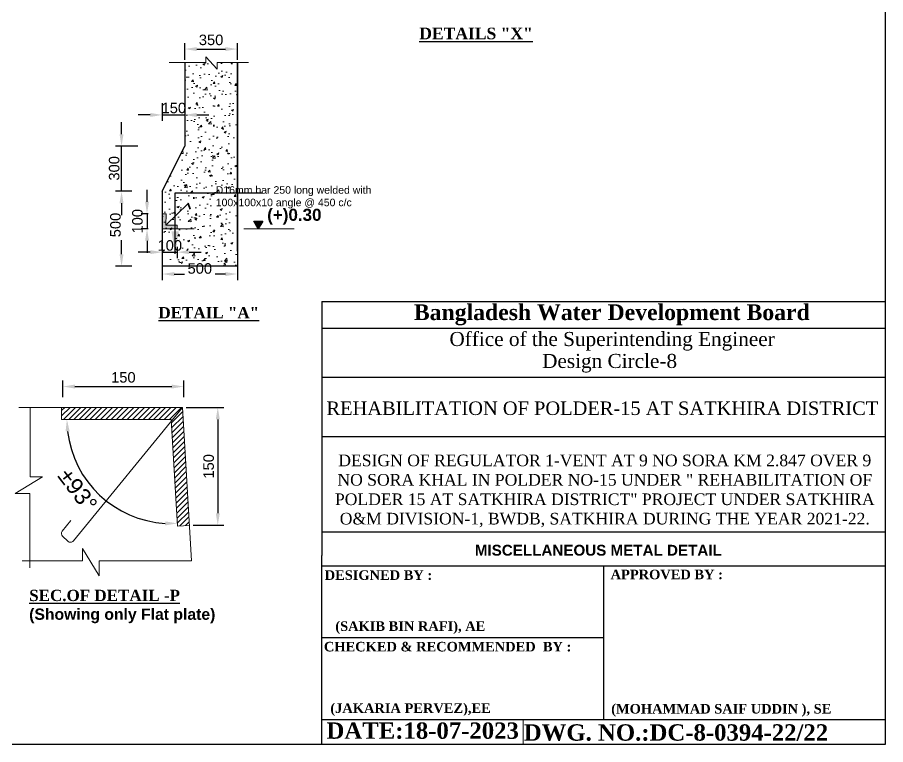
# Model space of a CAD drawing. Extents: x -426260 to 2055400, y -4304674 to -305611.
# Drawn here: x 1301616 to 1313179, y -1919629 to -1909937 of the extents above; entities that cross this region are included whole.
import ezdxf

# ---------------------------------------------------------------- set-up
doc = ezdxf.new("R2010")
doc.units = 0
doc.header["$LTSCALE"] = 300
doc.header["$MEASUREMENT"] = 0
doc.header["$PDMODE"] = 3
doc.layers.get('0').update_dxf_attribs({"linetype": 'CONTINUOUS'})
doc.layers.get('DEFPOINTS').update_dxf_attribs({"linetype": 'CONTINUOUS'})
for name, color, linetype, lineweight in [('Dim', 7, 'CONTINUOUS', 9), ('Grid Line_Outer', 7, 'CONTINUOUS', 5), ('HATCH', 252, 'CONTINUOUS', 5)]:
    doc.layers.add(name, color=color, linetype=linetype, lineweight=lineweight)
doc.layers.add('LINE', color=7, linetype='CONTINUOUS')
doc.layers.add('TEXT', color=10, linetype='CONTINUOUS')
doc.styles.add('Arial', font='arial.ttf')
doc.styles.add('DIM', font='isocp3.shx')
doc.dimstyles.new('dim_150', dxfattribs={"dimtxt": 300, "dimasz": 300, "dimexe": 300, "dimexo": 100, "dimgap": 100, "dimtad": 1, "dimdec": 0, "dimzin": 0, "dimdsep": 46, "dimtxsty": 'DIM', "dimcen": 150, "dimclrd": 5, "dimclre": 5, "dimclrt": 7, "dimadec": 0, "dimazin": 0, "dimtfac": 1, "dimtdec": 0, "dimtmove": 0, "dimatfit": 3, "dimfxl": 20, "dimtolj": 1, "dimtzin": 0, "dimarcsym": 0})
doc.dimstyles.new('dim_80', dxfattribs={"dimtxt": 160, "dimasz": 160, "dimexe": 80, "dimexo": 40, "dimgap": 50, "dimtad": 1, "dimdec": 0, "dimzin": 0, "dimdsep": 46, "dimtxsty": 'DIM', "dimcen": 0.09, "dimclrd": 5, "dimclre": 5, "dimclrt": 7, "dimadec": 0, "dimazin": 0, "dimtfac": 1, "dimtdec": 0, "dimtmove": 0, "dimatfit": 3, "dimfxl": 1, "dimtolj": 1, "dimtzin": 0, "dimarcsym": 0})

# ---------------------------------------------------------------- blocks, each defined once
blk = doc.blocks.new('*D823')
at = {"layer": 'DEFPOINTS', "color": 0, "ltscale": 500, "transparency": 16777216}
for p in [(1303846, -1911037), (1303546, -1911042), (1303846, -1911237)]:
    blk.add_point(p, dxfattribs=at)
at = {"layer": 'Dim', "color": 5, "lineweight": -2, "ltscale": 500, "transparency": 16777216}
for p, q in [((1303546, -1911082), (1303546, -1911317)), ((1303846, -1911077), (1303846, -1911317)), ((1303386, -1911237), (1303226, -1911237)), ((1303546, -1911237), (1303846, -1911237)), ((1304006, -1911237), (1304166, -1911237))]:
    blk.add_line(p, q, dxfattribs=at)
at = {"layer": 'Dim', "color": 5, "ltscale": 500, "transparency": 16777216}
for points in [[(1303386, -1911210), (1303386, -1911264), (1303546, -1911237)], [(1304006, -1911210), (1304006, -1911264), (1303846, -1911237)]]:
    blk.add_solid(points, dxfattribs=at)
at = {"layer": 'Dim', "color": 7, "ltscale": 500, "transparency": 16777216, "insert": (1303700, -1911145), "char_height": 140, "attachment_point": 5, "style": 'Arial'}
blk.add_mtext('\\A1;150', dxfattribs=at)
blk = doc.blocks.new('*D824')
at = {"layer": 'DEFPOINTS', "color": 0, "ltscale": 500, "transparency": 16777216}
for p in [(1303180, -1912254), (1303004, -1913254), (1303180, -1913254)]:
    blk.add_point(p, dxfattribs=at)
at = {"layer": 'Dim', "color": 5, "lineweight": -2, "ltscale": 500, "transparency": 16777216}
for p, q in [((1303140, -1912254), (1302924, -1912254)), ((1303004, -1912414), (1303004, -1912499)), ((1303004, -1913094), (1303004, -1912908)), ((1303140, -1913254), (1302924, -1913254))]:
    blk.add_line(p, q, dxfattribs=at)
at = {"layer": 'Dim', "color": 5, "ltscale": 500, "transparency": 16777216}
for points in [[(1302977, -1912414), (1303030, -1912414), (1303004, -1912254)], [(1302977, -1913094), (1303030, -1913094), (1303004, -1913254)]]:
    blk.add_solid(points, dxfattribs=at)
at = {"layer": 'Dim', "color": 7, "ltscale": 500, "transparency": 16777216, "insert": (1302923, -1912704), "char_height": 140, "attachment_point": 5, "rotation": 90, "style": 'Arial'}
blk.add_mtext('\\A1;500', dxfattribs=at)
blk = doc.blocks.new('*D825')
at = {"layer": 'DEFPOINTS', "color": 0, "ltscale": 500, "transparency": 16777216}
for p in [(1303004, -1911654), (1303262, -1911654), (1303180, -1912254)]:
    blk.add_point(p, dxfattribs=at)
at = {"layer": 'Dim', "color": 5, "lineweight": -2, "ltscale": 500, "transparency": 16777216}
for p, q in [((1303004, -1911494), (1303004, -1911334)), ((1303222, -1911654), (1302924, -1911654)), ((1303004, -1912254), (1303004, -1911654)), ((1303140, -1912254), (1302924, -1912254)), ((1303004, -1912414), (1303004, -1912574))]:
    blk.add_line(p, q, dxfattribs=at)
at = {"layer": 'Dim', "color": 5, "ltscale": 500, "transparency": 16777216}
for points in [[(1302977, -1911494), (1303030, -1911494), (1303004, -1911654)], [(1302977, -1912414), (1303030, -1912414), (1303004, -1912254)]]:
    blk.add_solid(points, dxfattribs=at)
at = {"layer": 'Dim', "color": 7, "ltscale": 500, "transparency": 16777216, "insert": (1302906, -1911949), "char_height": 140, "attachment_point": 5, "rotation": 90, "style": 'Arial'}
blk.add_mtext('\\A1;300', dxfattribs=at)
blk = doc.blocks.new('*D826')
at = {"layer": 'DEFPOINTS', "color": 0, "ltscale": 500, "transparency": 16777216}
for p in [(1303546, -1912953), (1303746, -1912953), (1303746, -1913066)]:
    blk.add_point(p, dxfattribs=at)
at = {"layer": 'Dim', "color": 5, "lineweight": -2, "ltscale": 500, "transparency": 16777216}
for p, q in [((1303546, -1912993), (1303546, -1913146)), ((1303746, -1912993), (1303746, -1913146)), ((1303386, -1913066), (1303226, -1913066)), ((1303546, -1913066), (1303746, -1913066)), ((1303906, -1913066), (1304066, -1913066))]:
    blk.add_line(p, q, dxfattribs=at)
at = {"layer": 'Dim', "color": 5, "ltscale": 500, "transparency": 16777216}
for points in [[(1303386, -1913039), (1303386, -1913092), (1303546, -1913066)], [(1303906, -1913039), (1303906, -1913092), (1303746, -1913066)]]:
    blk.add_solid(points, dxfattribs=at)
at = {"layer": 'Dim', "color": 7, "ltscale": 500, "transparency": 16777216, "insert": (1303646, -1912977), "char_height": 140, "attachment_point": 5, "style": 'Arial'}
blk.add_mtext('\\A1;100', dxfattribs=at)
blk = doc.blocks.new('*D827')
at = {"layer": 'DEFPOINTS', "color": 0, "ltscale": 500, "transparency": 16777216}
for p in [(1303398, -1912554), (1303343, -1912754), (1303398, -1912754)]:
    blk.add_point(p, dxfattribs=at)
at = {"layer": 'Dim', "color": 5, "lineweight": -2, "ltscale": 500, "transparency": 16777216}
for p, q in [((1303343, -1912394), (1303343, -1912234)), ((1303358, -1912554), (1303263, -1912554)), ((1303343, -1912554), (1303343, -1912754)), ((1303358, -1912754), (1303263, -1912754)), ((1303343, -1912914), (1303343, -1913074))]:
    blk.add_line(p, q, dxfattribs=at)
at = {"layer": 'Dim', "color": 5, "ltscale": 500, "transparency": 16777216}
for points in [[(1303317, -1912394), (1303370, -1912394), (1303343, -1912554)], [(1303317, -1912914), (1303370, -1912914), (1303343, -1912754)]]:
    blk.add_solid(points, dxfattribs=at)
at = {"layer": 'Dim', "color": 7, "ltscale": 500, "transparency": 16777216, "insert": (1303216, -1912654), "char_height": 140, "attachment_point": 5, "rotation": 90, "style": 'Arial'}
blk.add_mtext('\\A1;100', dxfattribs=at)
blk = doc.blocks.new('*D828')
at = {"layer": 'DEFPOINTS', "color": 0, "ltscale": 500, "transparency": 16777216}
for p in [(1303546, -1913078), (1304546, -1913078), (1304546, -1913357)]:
    blk.add_point(p, dxfattribs=at)
at = {"layer": 'Dim', "color": 5, "lineweight": -2, "ltscale": 500, "transparency": 16777216}
for p, q in [((1303546, -1913118), (1303546, -1913437)), ((1304546, -1913118), (1304546, -1913437)), ((1303706, -1913357), (1303842, -1913357)), ((1304386, -1913357), (1304251, -1913357))]:
    blk.add_line(p, q, dxfattribs=at)
at = {"layer": 'Dim', "color": 5, "ltscale": 500, "transparency": 16777216}
for points in [[(1303706, -1913331), (1303706, -1913384), (1303546, -1913357)], [(1304386, -1913331), (1304386, -1913384), (1304546, -1913357)]]:
    blk.add_solid(points, dxfattribs=at)
at = {"layer": 'Dim', "color": 7, "ltscale": 500, "transparency": 16777216, "insert": (1304046, -1913284), "char_height": 140, "attachment_point": 5, "style": 'Arial'}
blk.add_mtext('\\A1;500', dxfattribs=at)
blk = doc.blocks.new('*D829')
at = {"layer": 'DEFPOINTS', "color": 0, "ltscale": 500, "transparency": 16777216}
for p in [(1304546, -1910359), (1303846, -1910542), (1304546, -1910542)]:
    blk.add_point(p, dxfattribs=at)
at = {"layer": 'Dim', "color": 5, "lineweight": -2, "ltscale": 500, "transparency": 16777216}
for p, q in [((1303846, -1910502), (1303846, -1910279)), ((1304546, -1910502), (1304546, -1910279)), ((1304006, -1910359), (1304386, -1910359))]:
    blk.add_line(p, q, dxfattribs=at)
at = {"layer": 'Dim', "color": 5, "ltscale": 500, "transparency": 16777216}
for points in [[(1304006, -1910333), (1304006, -1910386), (1303846, -1910359)], [(1304386, -1910333), (1304386, -1910386), (1304546, -1910359)]]:
    blk.add_solid(points, dxfattribs=at)
at = {"layer": 'Dim', "color": 7, "ltscale": 500, "transparency": 16777216, "insert": (1304196, -1910238), "char_height": 140, "attachment_point": 5, "style": 'Arial'}
blk.add_mtext('\\A1;350', dxfattribs=at)
blk = doc.blocks.new('*D830')
at = {"layer": 'DEFPOINTS', "color": 0, "ltscale": 500, "transparency": 16777216}
for p in [(1302206, -1915294), (1303664, -1915294), (1303664, -1915294), (1303018, -1916523), (1303749, -1916716)]:
    blk.add_point(p, dxfattribs=at)
at = {"layer": 'Dim', "color": 5, "lineweight": -2, "ltscale": 500, "transparency": 16777216}
blk.add_arc((1303664, -1915294), 1388, 186.6062, 266.8022, dxfattribs=at)
at = {"layer": 'Dim', "color": 5, "ltscale": 500, "transparency": 16777216}
for points in [[(1302258, -1915455), (1302312, -1915452), (1302276, -1915294)], [(1303587, -1916654), (1303587, -1916707), (1303747, -1916680)]]:
    blk.add_solid(points, dxfattribs=at)
at = {"layer": 'Dim', "color": 7, "ltscale": 500, "transparency": 16777216, "insert": (1302419, -1916236), "char_height": 140, "attachment_point": 5, "rotation": 307.1104, "style": 'Arial'}
blk.add_mtext('\\A1;{\\H1.5625x;%%P93°}', dxfattribs=at)
blk = doc.blocks.new('*D831')
at = {"layer": 'DEFPOINTS', "color": 0, "ltscale": 500, "transparency": 16777216}
for p in [(1303824, -1915134), (1303918, -1916706), (1304285, -1916706)]:
    blk.add_point(p, dxfattribs=at)
at = {"layer": 'Dim', "color": 5, "lineweight": -2, "ltscale": 500, "transparency": 16777216}
for p, q in [((1303864, -1915134), (1304365, -1915134)), ((1304285, -1915294), (1304285, -1916546)), ((1303958, -1916706), (1304365, -1916706))]:
    blk.add_line(p, q, dxfattribs=at)
at = {"layer": 'Dim', "color": 5, "ltscale": 500, "transparency": 16777216}
for points in [[(1304259, -1915294), (1304312, -1915294), (1304285, -1915134)], [(1304259, -1916546), (1304312, -1916546), (1304285, -1916706)]]:
    blk.add_solid(points, dxfattribs=at)
at = {"layer": 'Dim', "color": 7, "ltscale": 500, "transparency": 16777216, "insert": (1304164, -1915920), "char_height": 140, "attachment_point": 5, "rotation": 90, "style": 'Arial'}
blk.add_mtext('\\A1;150', dxfattribs=at)
blk = doc.blocks.new('*D832')
at = {"layer": 'DEFPOINTS', "color": 0, "ltscale": 500, "transparency": 16777216}
for p in [(1303832, -1914857), (1302223, -1915036), (1303832, -1915036)]:
    blk.add_point(p, dxfattribs=at)
at = {"layer": 'Dim', "color": 5, "lineweight": -2, "ltscale": 500, "transparency": 16777216}
for p, q in [((1302223, -1914996), (1302223, -1914777)), ((1302383, -1914857), (1303672, -1914857)), ((1303832, -1914996), (1303832, -1914777))]:
    blk.add_line(p, q, dxfattribs=at)
at = {"layer": 'Dim', "color": 5, "ltscale": 500, "transparency": 16777216}
for points in [[(1302383, -1914830), (1302383, -1914883), (1302223, -1914857)], [(1303672, -1914830), (1303672, -1914883), (1303832, -1914857)]]:
    blk.add_solid(points, dxfattribs=at)
at = {"layer": 'Dim', "color": 7, "ltscale": 500, "transparency": 16777216, "insert": (1303028, -1914735), "char_height": 140, "attachment_point": 5, "style": 'Arial'}
blk.add_mtext('\\A1;150', dxfattribs=at)

msp = doc.modelspace()

# ---------------------------------------------------------------- hatches: boundary and pattern name
at = {"lineweight": 15}
h = msp.add_hatch(dxfattribs=at)
h.set_pattern_fill('ANSI31', color=256, scale=400)
h.set_pattern_definition([(45, (1034891.466, -1935144.52), (-35.355339, 35.355339), [])])
h.paths.add_polyline_path([(1303815, -1915134.2), (1302205.5, -1915134.2), (1302205.5, -1915294.2), (1303664.2, -1915294.2), (1303748.9, -1916716.1), (1303908.6, -1916706.6)])
at = {"layer": 'Dim'}
h = msp.add_hatch(dxfattribs=at)
h.set_pattern_fill('AR-CONC', color=8, scale=40)
h.set_pattern_definition([(50, (1015462.22, -1952159.76), (286.90407, -25.10085), [30, -330]), (355, (1015462.22, -1952159.76), (-55.50053, 300.87685), [24, -264]), (100.45144, (1015486.13, -1952161.85), (231.40354, 275.776), [25.49608, -280.45684]), (46.1842, (1015462.22, -1952079.76), (426.89653, -66.2077), [45, -495]), (96.63564, (1015497.8, -1952085.28), (373.8648, 389.64744), [38.24414, -420.6855]), (351.18416, (1015462.22, -1952079.76), (373.8648, 389.64744), [36, -396]), (21, (1015502.22, -1952099.76), (238.76282, -161.04756), [30, -330]), (326, (1015502.22, -1952099.76), (97.32613, 290.06002), [24, -264]), (71.45144, (1015522.12, -1952113.18), (336.08895, 129.01246), [25.49608, -280.45684]), (37.5, (1015462.22, -1952159.76), (4.863942, 133.15754), [0, -260.8, 0, -268, 0, -265]), (7.5, (1015462.22, -1952159.76), (105.227815, 157.764685), [0, -152.8, 0, -254.8, 0, -101]), (327.5, (1015373.02, -1952159.76), (213.528974, -9.02195), [0, -100, 0, -312, 0, -414]), (317.5, (1015333.02, -1952159.76), (233.27447, 40.04199), [0, -130, 0, -207.2, 0, -294])])
h.paths.add_polyline_path([(1303546.3, -1912253.9), (1303546.3, -1913053.9), (1303599.1, -1913053.9), (1303595.1, -1913206.3), (1303796.3, -1913206.3), (1303796.3, -1913253.9), (1303892.4, -1913253.9), (1304546.3, -1913253.9), (1304546.3, -1910540.2), (1304277.2, -1910540.2), (1304277.2, -1910626), (1304126, -1910464.5), (1304126, -1910540.2), (1303846.3, -1910540.2), (1303846.3, -1911653.9)])
h = msp.add_hatch(dxfattribs=at)
h.set_pattern_fill('ANSI31', color=8, scale=0.315)
h.set_pattern_definition([(45, (1196378.43254, -1945848.497753), (-0.027842329509, 0.027842329509), [])])
h.paths.add_polyline_path([(1304885.3, -1912651.2), (1304824.7, -1912651.2), (1304824.7, -1912753.8)])
h.paths.add_polyline_path([(1304824.7, -1912651.2), (1304764.1, -1912651.2), (1304824.7, -1912753.8)])
at = {"layer": 'Grid Line_Outer', "ltscale": 2}
h = msp.add_hatch(color=1, dxfattribs=at)
h.dxf.hatch_style = 1
h.paths.add_polyline_path([(1303746.3, -1912753.9), (1303746.3, -1912706.3), (1303595.1, -1912706.3), (1303599.1, -1912553.9), (1303546.3, -1912553.9), (1303546.3, -1912753.9)])

# ---------------------------------------------------------------- linework, layer by layer
at = {"lineweight": 15}
for p, q in [((1301637.6, -1915134.2), (1303815, -1915134.2)), ((1303815, -1915134.2), (1303936.8, -1917180.4)), ((1302205.5, -1915294.2), (1303664.2, -1915294.2)), ((1303664.2, -1915294.2), (1303748.9, -1916716.1)), ((1303748.9, -1916716.1), (1303908.6, -1916706.6))]:
    msp.add_line(p, q, dxfattribs=at)
at = {"color": 5}
msp.add_lwpolyline([(1304824.7, -1912753.8), (1304763.5, -1912651.2), (1304885.3, -1912651.2), (1304824.7, -1912753.8)], dxfattribs=at)
at = {"layer": 'Dim', "lineweight": 15}
msp.add_lwpolyline([(1304693.5, -1910540.2), (1304277.2, -1910540.2), (1304277.2, -1910626), (1304126, -1910464.5), (1304126, -1910540.2), (1303640.1, -1910540.2)], dxfattribs=at)
at = {"layer": 'Grid Line_Outer', "color": 1, "ltscale": 2}
msp.add_line((1303746.3, -1912753.9), (1303746.3, -1912706.3), dxfattribs=at)
at = {"layer": 'Grid Line_Outer', "color": 1, "lineweight": 35, "ltscale": 2}
msp.add_lwpolyline([(1303595.1, -1912706.3), (1303889.9, -1912416.8), (1303919, -1912492.6)], dxfattribs=at)
at = {"layer": 'Grid Line_Outer', "color": 1, "ltscale": 2}
msp.add_lwpolyline([(1303892.4, -1912753.9), (1303546.3, -1912753.9), (1303546.3, -1912553.9), (1303599.1, -1912553.9), (1303595.1, -1912706.3), (1303746.3, -1912706.3)], dxfattribs=at)
at = {"layer": 'HATCH', "color": 8, "lineweight": 15}
for p, q in [((1303546.3, -1912353.1), (1303546.3, -1912753.9)), ((1303599.1, -1912553.9), (1303546.3, -1912553.9)), ((1303599.1, -1912553.9), (1303595.1, -1912706.3)), ((1303972.5, -1912753.9), (1303546.3, -1912753.9)), ((1303595.1, -1912706.3), (1303746.3, -1912706.3)), ((1303746.3, -1912706.3), (1303746.3, -1912753.9)), ((1302205.5, -1915294.2), (1302205.5, -1915134.2))]:
    msp.add_line(p, q, dxfattribs=at)
msp.add_lwpolyline([(1304630.8, -1912753.9), (1305302.9, -1912753.9)], dxfattribs=at)
at = {"layer": 'HATCH', "color": 5, "lineweight": 15}
for points in [[(1301785, -1915134.2), (1301785, -1916061.4), (1301951.4, -1916061.4), (1301587, -1916283), (1301784.1, -1916283), (1301784.1, -1917271.8)], [(1301679, -1917179.5), (1302485.6, -1917179.5), (1302485.6, -1917013.2), (1302707.3, -1917377.5), (1302707.3, -1917180.4), (1303936.8, -1917180.4)]]:
    msp.add_lwpolyline(points, dxfattribs=at)
at = {"layer": 'HATCH', "color": 13, "lineweight": 15}
msp.add_lwpolyline([(1302326.6, -1916643.7), (1302214.1, -1916782.9, 0.3894364), (1302218.4, -1916850.4), (1302288.5, -1916917.8, 0.4378671), (1302361.9, -1916913.3), (1303815, -1915134.2)], format="xyb", dxfattribs=at)
at = {"layer": 'LINE'}
for p, q in [((1305668.8, -1913724.5), (1313173.6, -1913724.5)), ((1305668.8, -1913724.5), (1305668.8, -1917110.1)), ((1305668.8, -1914080.3), (1313173.6, -1914080.3)), ((1305668.8, -1914730.2), (1313173.6, -1914730.2)), ((1305674.1, -1915523.9), (1313178.9, -1915523.9)), ((1305668.8, -1916792.6), (1313173.6, -1916792.6)), ((1305668.8, -1919628.6), (1305668.8, -1917110.1)), ((1305668.8, -1917247.1), (1313173.6, -1917247.1)), ((1309421.2, -1917247.1), (1309421.2, -1919295.6)), ((1305668.8, -1918199.9), (1309421.2, -1918199.9)), ((1305668.8, -1919295.6), (1313173.6, -1919295.6)), ((1307076.9, -1919295.6), (1313173.6, -1919295.6)), ((1307076.9, -1919295.6), (1313173.6, -1919295.6)), ((1307076.9, -1919295.6), (1313173.6, -1919295.6))]:
    msp.add_line(p, q, dxfattribs=at)
at = {"layer": 'LINE', "lineweight": 9}
msp.add_line((1313173.6, -1914374.4), (1313173.6, -1919628.6), dxfattribs=at)
at = {"layer": 'LINE', "color": 7, "lineweight": 9}
for p, q in [((1308351, -1919295.6), (1308351, -1919628.6)), ((1313173.6, -1919628.6), (1305918.5, -1919628.6)), ((1311625.3, -1919628.6), (1312132.7, -1919628.6))]:
    msp.add_line(p, q, dxfattribs=at)
at = {"layer": 'LINE'}
msp.add_lwpolyline([(1313173.6, -1919628.6), (1287134.3, -1919628.6), (1287134.3, -1901215.1), (1313173.6, -1901215.1)], close=True, dxfattribs=at)
at = {"layer": 'LINE', "ltscale": 500}
for points in [[(1304546.3, -1913053.9), (1304546.3, -1910540.2), (1304546.3, -1913253.9), (1303546.3, -1913253.9)], [(1303846.3, -1910541.9), (1303846.3, -1911653.9)], [(1303846.3, -1910541.9), (1303846.3, -1911653.9)], [(1303546.3, -1912253.9), (1303846.3, -1911653.9)], [(1303546.3, -1912253.9), (1303546.3, -1913253.9)]]:
    msp.add_lwpolyline(points, dxfattribs=at)

# ---------------------------------------------------------------- texts
at = {"layer": 'LINE', "color": 4, "char_height": 150, "width": 8809.359, "attachment_point": 4}
for s, insert in [('\\pxqc;{\\fTimes New Roman|b1|i0|c0|p18;\\H1.0309x;\\L\\C6;DETAILS "X"\\P\\H0.99996x;\\P\\pq*;\\fArial Narrow|b0|i0|c0|p34;\\H0.97x;\\C256; }', (1303319.9, -1910407.8)), ('{\\fTimes New Roman|b1|i0|c0|p18;\\L\\C6;DETAIL "A"}', (1303494.8, -1913872.8)), ('{\\fTimes New Roman|b1|i0|c0|p18;\\L\\C6;SEC.OF DETAIL -P\\P\\fArial|b1|i0|c0|p34;\\l\\C0;(Showing only Flat plate)}', (1301773.7, -1917788))]:
    msp.add_mtext(s, dxfattribs=dict(at, insert=insert))
at = {"layer": 'LINE', "color": 7, "lineweight": 9}
for s, insert, char_height, width, attachment_point in [('{\\fTimes New Roman|b1|i0|c0|p18;Bangladesh Water Development Board}', (1306896.2, -1913761.6), 209.082, 7510.164, 1), ('{\\fTimes New Roman|b0|i0|c0|p18;Office of the Superintending Engineer}', (1307370.1, -1914129.3), 187.108, 6720.876, 1), ('{\\fTimes New Roman|b0|i0|c0|p18;Design Circle-8}', (1308604.3, -1914421.9), 187.108, 6720.876, 1), ('{\\fTimes New Roman Greek|b0|i0|c0|p18;\\C256;REHABILITATION OF POLDER-15 AT SATKHIRA DISTRICT}', (1309406.8, -1915238.2), 180, 10830.767, 8), ('{\\fTimes New Roman Greek|b0|i0|c0|p18;\\C256;DESIGN OF REGULATOR 1-VENT AT 9 NO SORA KM 2.847 OVER 9 NO SORA KHAL IN POLDER NO-15 UNDER " REHABILITATION OF POLDER 15 AT SATKHIRA DISTRICT" PROJECT UNDER SATKHIRA O&M DIVISION-1, BWDB, SATKHIRA DURING THE YEAR 2021-22.}', (1309438.8, -1916731.1), 155.2, 7422.011, 8), ('{\\fArial|b1|i0|c0|p34;\\C0;MISCELLANEOUS METAL DETAIL}', (1309352.7, -1917112.3), 144.635, 7133.607, 8)]:
    msp.add_mtext(s, dxfattribs=dict(at, insert=insert, char_height=char_height, width=width, attachment_point=attachment_point))
at = {"layer": 'LINE', "color": 7, "lineweight": 9, "attachment_point": 1}
for s, insert, char_height in [('{\\fTimes New Roman|b1|i0|c0|p18;DESIGNED BY :}', (1305709, -1917305.3), 127.285), ('{\\fTimes New Roman|b1|i0|c0|p18;APPROVED BY :}', (1309516.3, -1917297.1), 127.285), ('{\\fTimes New Roman|b1|i0|c0|p18;\\C0;(SAKIB BIN RAFI), AE}', (1305850.2, -1917985.3), 127.285), ('{\\fTimes New Roman|b1|i0|c0|p18;CHECKED & RECOMMENDED  BY :}', (1305698.5, -1918259), 127.285), ('{\\fTimes New Roman|b1|i0|c0|p18;\\C0;(JAKARIA PERVEZ),EE  }', (1305784, -1919078.1), 127.285), ('{\\fTimes New Roman|b1|i0|c0|p18;\\C0;(MOHAMMAD SAIF UDDIN ), SE}', (1309524.4, -1919086.9), 127.285), ('{\\fTimes New Roman|b1|i0|c0|p18;DATE:18-07-2023}', (1305733.2, -1919332.7), 218.093), ('{\\fTimes New Roman|b0|i0|c0|p18; \\fTimes New Roman|b1|i0|c0|p18;DWG. NO.:DC-8-0394-22/22}', (1308278.1, -1919357.4), 218.093)]:
    msp.add_mtext(s, dxfattribs=dict(at, insert=insert, char_height=char_height))
at = {"layer": 'TEXT', "insert": (1306983.7, -1912335.4), "char_height": 100, "width": 2725.449, "attachment_point": 6, "style": 'Arial'}
msp.add_mtext('\\pxql;{\\C7;D16mm bar 250 long welded with 100x100x10 angle @ 450 c/c}', dxfattribs=at)
at = {"layer": 'TEXT', "color": 6, "insert": (1304943.4, -1912592.1, 0), "char_height": 162, "width": 515.142, "attachment_point": 4, "style": 'Arial'}
msp.add_mtext('{\\fArial|b1|i0|c0|p34;(+)0.30}', dxfattribs=at)

# ---------------------------------------------------------------- dimensions: what is measured, and where the dimension line sits
at = {"layer": 'Dim', "ltscale": 500}
for base, p1, p2, text, picture, middle in [((1304546.3, -1910359.5), (1303846.3, -1910541.9), (1304546.3, -1910541.9), '350', '*D829', (1304196.3, -1910238)), ((1303832.3, -1914856.6), (1302222.8, -1915036.1), (1303832.3, -1915036.1), '150', '*D832', (1303027.6, -1914735.1))]:
    dim = msp.add_linear_dim(base=base, p1=p1, p2=p2, text=text, dimstyle='dim_80', override={"dimtxt": 140, "dimtxsty": 'Arial', "dimtmove": 2}, dxfattribs=at)
    dim.commit()
    dim.dimension.update_dxf_attribs({"geometry": picture, "text_midpoint": middle})
for base, p1, p2, text, picture, middle in [((1303846.3, -1911236.9), (1303546.3, -1911041.9), (1303846.3, -1911036.9), '150', '*D823', (1303700.1, -1911145.1)), ((1303746.3, -1913065.6), (1303546.3, -1912953.4), (1303746.3, -1912953.4), '100', '*D826', (1303646.3, -1912976.5)), ((1304546.3, -1913357.2), (1303546.3, -1913078.2), (1304546.3, -1913078.2), '500', '*D828', (1304046.3, -1913283.8))]:
    dim = msp.add_linear_dim(base=base, p1=p1, p2=p2, text=text, dimstyle='dim_80', override={"dimtxt": 140, "dimtxsty": 'Arial', "dimtmove": 2}, dxfattribs=at)
    dim.commit()
    dim.dimension.update_dxf_attribs({"geometry": picture, "text_midpoint": middle, "dimtype": 160})
for base, p1, p2, text, picture, middle in [((1303003.6, -1911653.9), (1303180.1, -1912253.9), (1303261.8, -1911653.9), '300', '*D825', (1302906, -1911949.1)), ((1303003.6, -1913253.9), (1303180.1, -1912253.9), (1303180.1, -1913253.9), '500', '*D824', (1302923, -1912703.9)), ((1303343.4, -1912753.9), (1303397.6, -1912553.5), (1303397.6, -1912753.9), '100', '*D827', (1303215.6, -1912653.7))]:
    dim = msp.add_linear_dim(base=base, p1=p1, p2=p2, angle=90, text=text, dimstyle='dim_80', override={"dimtxt": 140, "dimtxsty": 'Arial', "dimtmove": 2}, dxfattribs=at)
    dim.commit()
    dim.dimension.update_dxf_attribs({"geometry": picture, "text_midpoint": middle, "dimtype": 160})
dim = msp.add_linear_dim(base=(1304285.4, -1916706.1), p1=(1303824.2, -1915134.2), p2=(1303917.8, -1916706.1), angle=90, text='150', dimstyle='dim_80', override={"dimtxt": 140, "dimtxsty": 'Arial', "dimtmove": 2}, dxfattribs=at)
dim.commit()
dim.dimension.update_dxf_attribs({"geometry": '*D831', "text_midpoint": (1304164, -1915920.1)})
dim = msp.add_angular_dim_2l(base=(1303018.2, -1916523.2), line1=((1303664.2, -1915294.2), (1303748.9, -1916716.1)), line2=((1302205.5, -1915294.2), (1303664.2, -1915294.2)), text='{\\H1.5625x;%%P<>}', dimstyle='dim_80', override={"dimtxt": 140, "dimtxsty": 'Arial', "dimtmove": 2}, dxfattribs=at)
dim.commit()
dim.dimension.update_dxf_attribs({"geometry": '*D830', "text_midpoint": (1302419.5, -1916236), "dimtype": 162})

# ---------------------------------------------------------------- leaders
msp.add_leader([(1303717.5, -1913086.1), (1303717.5, -1912274.9), (1304879.6, -1912274.9)], dimstyle='dim_150', override={"dimtmove": 1}, dxfattribs=at)

doc.saveas('drawing.dxf')
